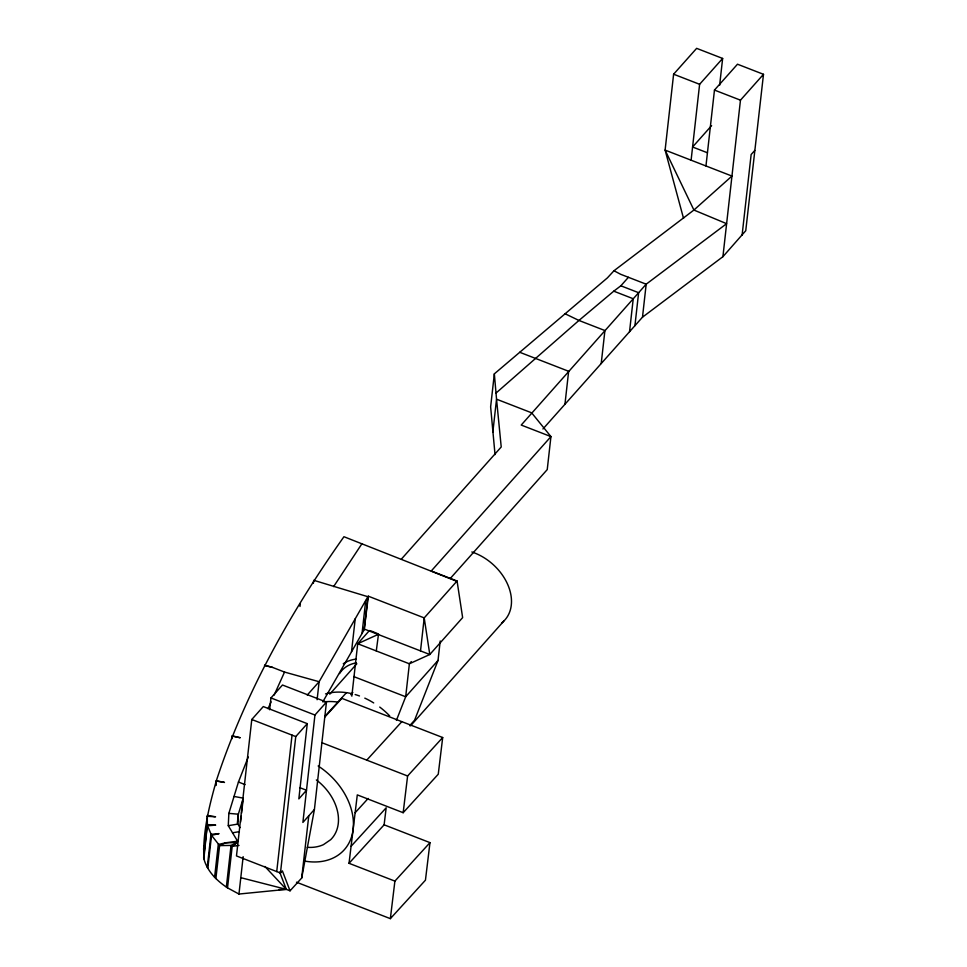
<?xml version="1.0" encoding="UTF-8"?>
<svg xmlns="http://www.w3.org/2000/svg" width="967" height="967" viewBox="0 0 967 967"><rect width="100%" height="100%" fill="white"/><g stroke="black" fill="none" stroke-linecap="round" stroke-linejoin="round"><path stroke-width="1.45" d="M269.648 709.742L270.965 697.944L282.485 685.011L326.459 702.09L314.408 809.5L301.704 878.012L290.04 890.812L286.317 889.362L238.958 894.04L227.523 887.863L232.189 846.343L237.253 842.608L237.592 841.205L228.272 825.697L228.853 813.368L238.438 782.025L248.265 756.992M240.021 827.631L237.882 824.077L238.341 814.202L243.261 798.138L234.026 796.445M227.523 887.863C216.959 880.864 207.264 871.4 203.88 858.805C202.538 832.43 209.186 806.273 216.233 781.046L216.318 780.78C245.062 693.134 290.753 611.76 343.95 536.721L456.799 581.3M203.626 857.572L207.325 824.573L207.313 815.423L215.568 816.801L207.204 816.269M203.88 858.805L207.325 824.573L215.689 825.117L207.579 825.806L211.531 835.319L219.594 845.605L231.028 845.436L237.253 842.608L225.819 842.777L218.276 844.481L214.577 877.48M215.726 785.542L216.233 781.046L224.489 782.424L216.318 780.78L215.81 785.289M207.252 867.314L210.963 834.316L219.062 833.627L211.531 835.319L207.82 868.318M215.883 878.604L219.594 845.605L225.819 842.777L237.592 841.205M231.838 738.824L232.177 735.827L240.227 737.748L232.056 736.105M226.375 886.944L231.028 845.436L232.189 846.343L239.03 845.424M237.338 823.207L238.341 814.202L228.853 813.368M299.637 787.585L306.503 790.257L298.839 798.887L307.276 723.654L263.29 706.563L251.783 719.496L236.48 855.94L280.454 873.032L282.376 870.88L290.04 890.812M240.565 822.143L241.242 816.148M241.581 813.138L242.922 801.147M238.958 894.04L243.152 856.677M300 606.466L300.338 603.468M276.731 871.581L292.034 735.125L251.783 719.496M280.454 873.032L295.757 736.576L307.276 723.654M313.393 583.294L313.731 580.297L367.895 596.712L368.354 596.204L424.211 617.901L429.795 654.502L409.379 663.785L357.705 643.732L351.819 696.18M326.459 702.09L314.94 715.024L302.889 822.433L314.408 809.5M317.103 699.721L319.122 681.723L367.895 596.712L364.196 629.71L322.785 701.885M351.517 651.806L355.215 618.795M362.033 633.482L365.731 600.483M364.196 629.71L368.354 596.204M376.284 650.936L378.532 633.977M457.065 581.01L462.637 617.611L429.795 654.502L420.512 650.9L424.211 617.901L457.065 581.01L431.258 570.989L550.936 436.601L531.645 412.824L496.542 399.19L494.342 373.854L607.397 277.88L613.985 270.748L693.907 210.044L731.959 176.067L665.103 150.103L673.612 74.205L696.639 48.35L722.639 58.443L719.629 85.314M409.682 725.685L414.589 720.185L438.027 660.437L440.215 640.952M494.342 373.854L490.632 406.853L495.031 454.599M492.832 432.189L496.542 399.19L501.22 446.984L401.438 559.047M564.946 404.279L568.644 371.28L519.75 352.29M601.208 363.544L604.919 330.545L578.943 320.452L565.115 313.779M629.529 331.741L633.24 298.743L613.767 291.176L578.943 320.452L496.011 393.073M634.92 325.698L638.619 292.699L620.85 285.797L613.767 291.176M542.946 428.973L642.487 317.188L646.186 284.189L726.616 223.679L693.907 210.044L665.103 150.103L683.536 218.361M691.103 160.196L699.612 84.298L722.639 58.443M705.958 165.973L714.468 90.076L737.495 64.209L763.495 74.314L745.75 230.726L722.917 256.678L642.487 317.188M722.917 256.678L740.468 100.169L763.495 74.314M742.1 235.126L751.141 154.515L754.756 150.477M301.704 878.012L308.751 816.015M203.505 849.268L204.351 845.557M349.027 863.301L384.117 824.815L429.977 842.632L394.899 881.106L349.027 863.301L357.294 794.886L403.166 812.703L438.256 774.216L442.693 737.519L341.859 698.355L324.815 717.055M384.117 824.815L386.171 807.808L351.081 846.282M296.494 882.206L390.354 918.65L394.899 881.106M403.166 812.703L407.603 775.993L442.693 737.519M429.977 842.632L425.444 880.175L390.354 918.65M396.41 720.379L405.681 696.76L409.379 663.785L411.326 661.609M268.028 708.654L271.086 701.885M274.144 695.104L284.54 672.065L319.122 681.723L307.264 695.031M333.603 586.618L361.948 543.708M354.418 676.235L354.007 676.695L405.681 696.76L438.027 660.437M711.603 125.637L692.577 146.996L707.433 152.774M620.85 285.797L628.417 277.299M369.467 630.52L357.705 643.732L378.133 634.437M329.771 694.173L356.835 663.773M450.489 578.23L547.237 469.599L550.936 436.601L521.225 425.057L646.186 284.189L620.693 274.302L613.985 270.748M350.828 694.717L352.834 692.469M410.552 725.818L503.783 621.116M324.682 716.559L346.476 692.662M366.759 760.135L401.837 721.648M355.143 812.739L368.173 798.44M228.272 825.697L237.882 824.077M232.539 832.792L239.405 831.644M278.762 889.531L286.317 889.362L279.668 872.077M264.487 665.477L272.537 667.399L284.54 672.065M240.795 877.673L286.317 889.362L264.898 866.468M264.656 665.187L272.537 667.399M673.612 74.205L699.612 84.298M714.468 90.076L740.468 100.169M364.644 629.203L420.512 650.9M270.965 697.944L314.94 715.024M322.12 742.801L407.603 775.993M238.438 782.025L245.074 784.6M292.034 735.125L295.757 736.576M370.651 630.798L377.227 633.445M471.848 551.976A46.162 33.519 41.7 0 1 508.038 585.253A46.162 33.519 41.7 0 1 501.583 623.038M343.273 663.749A46.162 33.519 41.7 0 1 356.303 659.071M339.562 673.6A41.968 30.473 41.7 0 1 356.376 662.854M325.528 693.907A62.106 45.763 42.4 0 1 352.23 693.762M355.143 694.536A62.106 45.763 42.4 0 1 359.482 695.962M364.801 698.138A62.106 45.763 42.4 0 1 373.709 702.936M379.729 707.07A62.106 45.763 42.4 0 1 389.665 715.87M318.143 765.985A62.106 45.763 42.4 0 1 352.943 830.786A62.106 45.763 42.4 0 1 303.747 860.92M307.264 847.322A45.328 33.386 42.4 0 0 323.425 844.662L330.702 839.67A45.328 33.386 42.4 0 0 316.354 779.922M324.018 701.885A62.106 45.763 42.4 0 1 337.87 702.09"/></g></svg>
